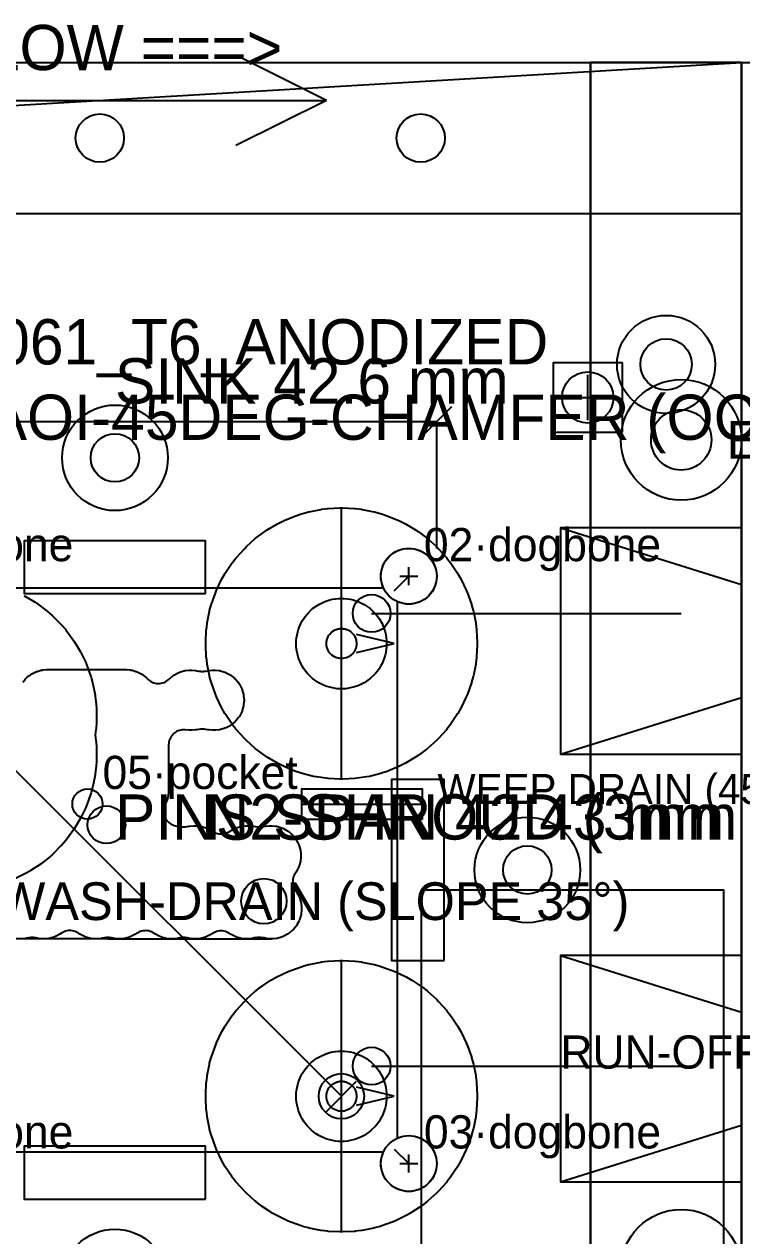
# Model space of a CAD drawing. Header units: metres. Extents: x -26 to 122, y -84 to 38.
# Drawn here: x 12.5 to 60, y -42.7 to 37.5 of the extents above; entities that cross this region are included whole.
import ezdxf

# ---------------------------------------------------------------- set-up
doc = ezdxf.new("R2010")
doc.units = ezdxf.units.M
for name, color, linetype in [('AOI开窗', 143, 'Continuous'), ('上锡区', 2, 'Continuous'), ('刀路序号', 32, 'Continuous'), ('助焊剂排液', 142, 'Continuous'), ('压扣压舌', 31, 'Continuous'), ('取手位', 3, 'Continuous'), ('定位销', 5, 'Continuous'), ('导流倒角', 14, 'Continuous'), ('嵌件螺母', 34, 'Continuous'), ('工程尺寸', 7, 'Continuous'), ('工程注记', 7, 'Continuous'), ('排气孔', 144, 'Continuous'), ('氮气保护', 130, 'Continuous'), ('沉板区', 1, 'Continuous'), ('沥锡导流', 42, 'Continuous'), ('治具外形', 8, 'Continuous'), ('测温孔', 140, 'Continuous'), ('清洗排液', 141, 'Continuous'), ('清角刀路', 30, 'Continuous'), ('耐磨导轨', 4, 'Continuous'), ('避位区', 6, 'Continuous'), ('配件层', 4, 'Continuous'), ('防静电接地', 6, 'Continuous')]:
    doc.layers.add(name, color=color, linetype=linetype)

msp = doc.modelspace()

# ---------------------------------------------------------------- linework, layer by layer
at = {"layer": '上锡区'}
for points in [[(32.869, -4.269), (32.731, -4.131), (32.7, -4.094), (32.671, -4.054), (32.645, -4.012), (32.622, -3.969), (32.548, -3.789), (32.533, -3.742), (32.522, -3.695), (32.514, -3.646), (32.51, -3.598), (32.51, -3.402), (32.514, -3.354), (32.522, -3.305), (32.533, -3.258), (32.548, -3.211), (32.622, -3.031), (32.645, -2.988), (32.671, -2.946), (32.7, -2.906), (32.731, -2.869), (32.869, -2.731), (33.031, -2.622), (33.074, -2.599), (33.118, -2.578), (33.164, -2.562), (33.258, -2.533), (33.305, -2.522), (33.354, -2.514), (33.402, -2.51), (33.598, -2.51), (33.646, -2.514), (33.695, -2.522), (33.742, -2.533), (33.836, -2.562), (33.882, -2.578), (33.926, -2.599), (33.969, -2.622), (34.131, -2.731), (34.269, -2.869), (34.3, -2.906), (34.329, -2.946), (34.355, -2.988), (34.378, -3.031), (34.452, -3.211), (34.467, -3.258), (34.478, -3.305), (34.486, -3.354), (34.49, -3.402), (34.49, -3.598), (34.486, -3.646), (34.478, -3.695), (34.467, -3.742), (34.452, -3.789), (34.378, -3.969), (34.355, -4.012), (34.329, -4.054), (34.3, -4.094), (34.269, -4.131), (34.131, -4.269), (33.969, -4.378), (33.926, -4.401), (33.882, -4.422), (33.836, -4.438), (33.789, -4.452), (33.598, -4.49), (33.402, -4.49), (33.211, -4.452), (33.164, -4.438), (33.118, -4.422), (33.074, -4.401), (33.031, -4.378), (32.869, -4.269)], [(34.49, -33.402), (34.49, -33.598), (34.486, -33.646), (34.478, -33.695), (34.467, -33.742), (34.452, -33.789), (34.378, -33.969), (34.355, -34.012), (34.329, -34.054), (34.3, -34.094), (34.269, -34.131), (34.131, -34.269), (34.094, -34.3), (34.054, -34.329), (34.012, -34.355), (33.969, -34.378), (33.789, -34.452), (33.742, -34.467), (33.695, -34.478), (33.646, -34.486), (33.598, -34.49), (33.402, -34.49), (33.354, -34.486), (33.305, -34.478), (33.258, -34.467), (33.211, -34.452), (33.031, -34.378), (32.988, -34.355), (32.946, -34.329), (32.906, -34.3), (32.869, -34.269), (32.731, -34.131), (32.7, -34.094), (32.671, -34.054), (32.645, -34.012), (32.622, -33.969), (32.548, -33.789), (32.533, -33.742), (32.522, -33.695), (32.514, -33.646), (32.51, -33.598), (32.51, -33.402), (32.514, -33.354), (32.522, -33.305), (32.533, -33.258), (32.548, -33.211), (32.622, -33.031), (32.645, -32.988), (32.671, -32.946), (32.7, -32.906), (32.731, -32.869), (32.869, -32.731), (32.906, -32.7), (32.946, -32.671), (32.988, -32.645), (33.031, -32.622), (33.211, -32.548), (33.258, -32.533), (33.305, -32.522), (33.354, -32.514), (33.402, -32.51), (33.598, -32.51), (33.646, -32.514), (33.695, -32.522), (33.742, -32.533), (33.789, -32.548), (33.969, -32.622), (34.012, -32.645), (34.054, -32.671), (34.094, -32.7), (34.131, -32.731), (34.269, -32.869), (34.3, -32.906), (34.329, -32.946), (34.355, -32.988), (34.378, -33.031), (34.452, -33.211), (34.467, -33.258), (34.478, -33.305), (34.486, -33.354), (34.49, -33.402)]]:
    msp.add_lwpolyline(points, dxfattribs=at)
at = {"layer": '助焊剂排液'}
msp.add_line((30.86, -14.14), (38.86, -14.14), dxfattribs=at)
msp.add_lwpolyline([(38.863, -15.145), (38.863, -13.145), (30.863, -13.145), (30.863, -15.145), (38.863, -15.145)], close=True, dxfattribs=at)
msp.add_circle((17.94, -15.51), 1.25, dxfattribs=at)
at = {"layer": '压扣压舌'}
for points in [[(24.5, -0.19), (24.5, 3.31), (12.5, 3.31), (12.5, -0.19), (24.5, -0.19)], [(40.31, -24.5), (40.31, -12.5), (36.81, -12.5), (36.81, -24.5), (40.31, -24.5)], [(24.5, -40.31), (24.5, -36.81), (12.5, -36.81), (12.5, -40.31), (24.5, -40.31)]]:
    msp.add_lwpolyline(points, close=True, dxfattribs=at)
for centre, radius in [((18.5, 8.81), 3.5), ((18.5, 8.81), 1.6), ((45.81, -18.5), 3.5), ((45.81, -18.5), 1.6), ((18.5, -45.81), 3.5)]:
    msp.add_circle(centre, radius, dxfattribs=at)
at = {"layer": '取手位'}
msp.add_lwpolyline([(38.813, -59.808), (38.81, -59.761), (38.81, -19.859), (38.813, -19.813), (38.859, -19.81), (58.761, -19.81), (58.808, -19.813), (58.81, -19.859), (58.81, -59.761), (58.808, -59.808), (58.761, -59.81), (38.859, -59.81), (38.813, -59.808)], dxfattribs=at)
at = {"layer": '定位销'}
msp.add_circle((33.5, -33.5), 1.5, dxfattribs=at)
at = {"layer": '导流倒角'}
for p, q in [((36.99, -3.5), (34.49, -2.906)), ((34.49, -4.094), (36.99, -3.5)), ((36.99, -33.5), (34.49, -32.906)), ((34.49, -34.094), (36.99, -33.5))]:
    msp.add_line(p, q, dxfattribs=at)
for points in [[(31.594, -5.823), (31.247, -5.476), (31.123, -5.324), (31.006, -5.167), (30.905, -4.998), (30.812, -4.825), (30.662, -4.463), (30.605, -4.276), (30.558, -4.085), (30.529, -3.891), (30.51, -3.696), (30.51, -3.304), (30.529, -3.109), (30.558, -2.915), (30.605, -2.724), (30.662, -2.537), (30.812, -2.175), (30.905, -2.002), (31.006, -1.833), (31.123, -1.676), (31.247, -1.524), (31.594, -1.177), (32.002, -0.905), (32.175, -0.812), (32.352, -0.728), (32.537, -0.662), (32.724, -0.605), (32.915, -0.558), (33.109, -0.529), (33.304, -0.51), (33.696, -0.51), (33.891, -0.529), (34.085, -0.558), (34.276, -0.605), (34.463, -0.662), (34.648, -0.728), (34.825, -0.812), (34.998, -0.905), (35.406, -1.177), (35.753, -1.524), (35.877, -1.676), (35.994, -1.833), (36.095, -2.002), (36.188, -2.175), (36.338, -2.537), (36.395, -2.724), (36.442, -2.915), (36.471, -3.109), (36.49, -3.304), (36.49, -3.696), (36.471, -3.891), (36.442, -4.085), (36.395, -4.276), (36.338, -4.463), (36.188, -4.825), (36.095, -4.998), (35.994, -5.167), (35.877, -5.324), (35.753, -5.476), (35.406, -5.823), (34.998, -6.095), (34.825, -6.188), (34.648, -6.272), (34.463, -6.338), (34.276, -6.395), (33.795, -6.49), (33.205, -6.49), (32.724, -6.395), (32.537, -6.338), (32.352, -6.272), (32.175, -6.188), (32.002, -6.095), (31.594, -5.823)], [(36.49, -33.304), (36.49, -33.696), (36.471, -33.891), (36.442, -34.085), (36.395, -34.276), (36.338, -34.463), (36.188, -34.825), (36.095, -34.998), (35.994, -35.167), (35.877, -35.324), (35.753, -35.476), (35.476, -35.753), (35.324, -35.877), (35.167, -35.994), (34.998, -36.095), (34.825, -36.188), (34.463, -36.338), (34.276, -36.395), (34.085, -36.442), (33.891, -36.471), (33.696, -36.49), (33.304, -36.49), (33.109, -36.471), (32.915, -36.442), (32.724, -36.395), (32.537, -36.338), (32.175, -36.188), (32.002, -36.095), (31.833, -35.994), (31.676, -35.877), (31.524, -35.753), (31.247, -35.476), (31.123, -35.324), (31.006, -35.167), (30.905, -34.998), (30.812, -34.825), (30.662, -34.463), (30.605, -34.276), (30.558, -34.085), (30.529, -33.891), (30.51, -33.696), (30.51, -33.304), (30.529, -33.109), (30.558, -32.915), (30.605, -32.724), (30.662, -32.537), (30.812, -32.175), (30.905, -32.002), (31.006, -31.833), (31.123, -31.676), (31.247, -31.524), (31.524, -31.247), (31.676, -31.123), (31.833, -31.006), (32.002, -30.905), (32.175, -30.812), (32.537, -30.662), (32.724, -30.605), (32.915, -30.558), (33.109, -30.529), (33.304, -30.51), (33.696, -30.51), (33.891, -30.529), (34.085, -30.558), (34.276, -30.605), (34.463, -30.662), (34.825, -30.812), (34.998, -30.905), (35.167, -31.006), (35.324, -31.123), (35.476, -31.247), (35.753, -31.524), (35.877, -31.676), (35.994, -31.833), (36.095, -32.002), (36.188, -32.175), (36.338, -32.537), (36.395, -32.724), (36.442, -32.915), (36.471, -33.109), (36.49, -33.304)]]:
    msp.add_lwpolyline(points, dxfattribs=at)
at = {"layer": '嵌件螺母'}
for p, q in [((49.81, 11.31), (49.81, 14.31)), ((48.31, 12.81), (51.31, 12.81))]:
    msp.add_line(p, q, dxfattribs=at)
msp.add_lwpolyline([(52.11, 10.51), (52.11, 15.11), (47.51, 15.11), (47.51, 10.51), (52.11, 10.51)], close=True, dxfattribs=at)
at = {"layer": '工程尺寸'}
for p, q in [((60, 35), (72, 35)), ((38.81, 10.21), (40.81, 12.21)), ((-2.81, 11.21), (39.81, 11.21)), ((39.81, 2.81), (39.81, 11.21)), ((3.5, -3.5), (33.5, -33.5)), ((32.5, -34.5), (34.5, -32.5)), ((33.5, -33.5), (33.5, -33.5))]:
    msp.add_line(p, q, dxfattribs=at)
at = {"layer": '工程注记'}
for p, q in [((32.5, 32.5), (26.5, 35.5)), ((2.5, 32.5), (32.5, 32.5)), ((32.5, 32.5), (26.5, 29.5))]:
    msp.add_line(p, q, dxfattribs=at)
at = {"layer": '排气孔'}
msp.add_circle((16.68, -14.136), 1, dxfattribs=at)
at = {"layer": '氮气保护'}
for p, q in [((33.5, -12.49), (33.5, 5.49)), ((33.5, -42.49), (33.5, -24.51))]:
    msp.add_line(p, q, dxfattribs=at)
for points in [[(25.809, -8.167), (25.784, -8.125), (25.59, -7.783), (25.567, -7.741), (25.231, -7.031), (25.157, -6.85), (24.892, -6.111), (24.878, -6.064), (24.773, -5.686), (24.761, -5.638), (24.608, -4.868), (24.601, -4.82), (24.553, -4.43), (24.548, -4.382), (24.51, -3.598), (24.51, -3.402), (24.548, -2.618), (24.553, -2.57), (24.601, -2.18), (24.608, -2.132), (24.761, -1.362), (24.773, -1.314), (24.878, -0.936), (24.892, -0.889), (25.157, -0.15), (25.231, 0.031), (25.567, 0.741), (25.59, 0.783), (25.784, 1.125), (25.809, 1.167), (26.245, 1.82), (26.274, 1.859), (26.516, 2.169), (26.546, 2.206), (27.074, 2.788), (27.212, 2.926), (27.794, 3.453), (28.424, 3.921), (28.587, 4.03), (29.26, 4.433), (29.303, 4.456), (29.654, 4.633), (29.698, 4.654), (30.423, 4.954), (30.469, 4.97), (30.842, 5.094), (30.936, 5.122), (31.314, 5.227), (31.362, 5.239), (32.132, 5.392), (32.18, 5.399), (32.57, 5.447), (32.618, 5.452), (33.402, 5.49), (33.598, 5.49), (34.382, 5.452), (34.43, 5.447), (34.82, 5.399), (34.868, 5.392), (35.638, 5.239), (35.686, 5.227), (36.064, 5.122), (36.158, 5.094), (36.531, 4.97), (36.577, 4.954), (37.302, 4.654), (37.346, 4.633), (37.697, 4.456), (37.74, 4.433), (38.413, 4.03), (38.576, 3.921), (39.206, 3.453), (39.788, 2.926), (39.926, 2.788), (40.454, 2.206), (40.484, 2.169), (40.726, 1.859), (40.755, 1.82), (41.191, 1.167), (41.216, 1.125), (41.41, 0.783), (41.433, 0.741), (41.769, 0.031), (41.843, -0.15), (42.108, -0.889), (42.122, -0.936), (42.227, -1.314), (42.239, -1.362), (42.392, -2.132), (42.399, -2.18), (42.447, -2.57), (42.452, -2.618), (42.49, -3.402), (42.49, -3.598), (42.452, -4.382), (42.447, -4.43), (42.399, -4.82), (42.392, -4.868), (42.239, -5.638), (42.227, -5.686), (42.122, -6.064), (42.108, -6.111), (41.843, -6.85), (41.769, -7.031), (41.433, -7.741), (41.41, -7.783), (41.216, -8.125), (41.191, -8.167), (40.755, -8.82), (40.726, -8.859), (40.484, -9.169), (40.454, -9.206), (39.926, -9.788), (39.788, -9.926), (39.206, -10.453), (38.576, -10.921), (38.413, -11.03), (37.74, -11.433), (37.697, -11.456), (37.346, -11.633), (37.302, -11.654), (36.577, -11.954), (36.531, -11.97), (36.158, -12.094), (36.111, -12.108), (35.35, -12.299), (35.158, -12.337), (34.382, -12.452), (33.598, -12.49), (33.402, -12.49), (32.618, -12.452), (31.842, -12.337), (31.65, -12.299), (30.889, -12.108), (30.842, -12.094), (30.469, -11.97), (30.423, -11.954), (29.698, -11.654), (29.654, -11.633), (29.303, -11.456), (29.26, -11.433), (28.587, -11.03), (28.424, -10.921), (27.794, -10.453), (27.212, -9.926), (27.074, -9.788), (26.546, -9.206), (26.516, -9.169), (26.274, -8.859), (26.245, -8.82), (25.809, -8.167)], [(42.399, -34.82), (42.392, -34.868), (42.239, -35.638), (42.227, -35.686), (42.122, -36.064), (42.108, -36.111), (41.843, -36.85), (41.769, -37.031), (41.433, -37.741), (41.41, -37.783), (41.216, -38.125), (41.191, -38.167), (40.755, -38.82), (40.726, -38.859), (40.484, -39.169), (40.454, -39.206), (39.926, -39.788), (39.788, -39.926), (39.206, -40.454), (39.169, -40.484), (38.859, -40.726), (38.82, -40.755), (38.167, -41.191), (38.125, -41.216), (37.783, -41.41), (37.741, -41.433), (37.031, -41.769), (36.85, -41.843), (36.111, -42.108), (36.064, -42.122), (35.686, -42.227), (35.638, -42.239), (34.868, -42.392), (34.82, -42.399), (34.43, -42.447), (34.382, -42.452), (33.598, -42.49), (33.402, -42.49), (32.618, -42.452), (32.57, -42.447), (32.18, -42.399), (32.132, -42.392), (31.362, -42.239), (31.314, -42.227), (30.936, -42.122), (30.889, -42.108), (30.15, -41.843), (29.969, -41.769), (29.259, -41.433), (29.217, -41.41), (28.875, -41.216), (28.833, -41.191), (28.18, -40.755), (28.141, -40.726), (27.831, -40.484), (27.794, -40.454), (27.212, -39.926), (27.074, -39.788), (26.546, -39.206), (26.516, -39.169), (26.274, -38.859), (26.245, -38.82), (25.809, -38.167), (25.784, -38.125), (25.59, -37.783), (25.567, -37.741), (25.231, -37.031), (25.157, -36.85), (24.892, -36.111), (24.878, -36.064), (24.773, -35.686), (24.761, -35.638), (24.608, -34.868), (24.601, -34.82), (24.553, -34.43), (24.548, -34.382), (24.51, -33.598), (24.51, -33.402), (24.548, -32.618), (24.553, -32.57), (24.601, -32.18), (24.608, -32.132), (24.761, -31.362), (24.773, -31.314), (24.878, -30.936), (24.892, -30.889), (25.157, -30.15), (25.231, -29.969), (25.567, -29.259), (25.59, -29.217), (25.784, -28.875), (25.809, -28.833), (26.245, -28.18), (26.274, -28.141), (26.516, -27.831), (26.546, -27.794), (27.074, -27.212), (27.212, -27.074), (27.794, -26.546), (27.831, -26.516), (28.141, -26.274), (28.18, -26.245), (28.833, -25.809), (28.875, -25.784), (29.217, -25.59), (29.259, -25.567), (29.969, -25.231), (30.15, -25.157), (30.889, -24.892), (30.936, -24.878), (31.314, -24.773), (31.362, -24.761), (32.132, -24.608), (32.18, -24.601), (32.57, -24.553), (32.618, -24.548), (33.402, -24.51), (33.598, -24.51), (34.382, -24.548), (34.43, -24.553), (34.82, -24.601), (34.868, -24.608), (35.638, -24.761), (35.686, -24.773), (36.064, -24.878), (36.111, -24.892), (36.85, -25.157), (37.031, -25.231), (37.741, -25.567), (37.783, -25.59), (38.125, -25.784), (38.167, -25.809), (38.82, -26.245), (38.859, -26.274), (39.169, -26.516), (39.206, -26.546), (39.788, -27.074), (39.926, -27.212), (40.454, -27.794), (40.484, -27.831), (40.726, -28.141), (40.755, -28.18), (41.191, -28.833), (41.216, -28.875), (41.41, -29.217), (41.433, -29.259), (41.769, -29.969), (41.843, -30.15), (42.108, -30.889), (42.122, -30.936), (42.227, -31.314), (42.239, -31.362), (42.392, -32.132), (42.399, -32.18), (42.447, -32.57), (42.452, -32.618), (42.49, -33.402), (42.49, -33.598), (42.452, -34.382), (42.447, -34.43), (42.399, -34.82)]]:
    msp.add_lwpolyline(points, close=True, dxfattribs=at)
msp.add_lwpolyline([(12.492, -0.339), (12.535, -0.362), (13.208, -0.765), (13.371, -0.874), (14.002, -1.342), (14.039, -1.373), (14.337, -1.629), (14.373, -1.662), (14.928, -2.217), (14.961, -2.253), (15.217, -2.551), (15.248, -2.588), (15.716, -3.219), (15.824, -3.381), (16.228, -4.055), (16.564, -4.764), (16.638, -4.945), (16.903, -5.684), (16.917, -5.731), (17.022, -6.109), (17.034, -6.157), (17.187, -6.927), (17.194, -6.975), (17.242, -7.365), (17.252, -7.462), (17.281, -7.854), (17.283, -7.902), (17.283, -8.688), (17.281, -8.736), (17.252, -9.128), (17.242, -9.225), (17.2, -9.565), (17.242, -9.905), (17.252, -10.002), (17.281, -10.394), (17.283, -10.442), (17.283, -11.228), (17.281, -11.276), (17.252, -11.668), (17.242, -11.765), (17.194, -12.155), (17.187, -12.203), (17.034, -12.973), (17.022, -13.021), (16.917, -13.399), (16.903, -13.446), (16.638, -14.185), (16.564, -14.366), (16.228, -15.075), (15.824, -15.749), (15.716, -15.911), (15.248, -16.542), (15.217, -16.579), (14.961, -16.877), (14.928, -16.913), (14.373, -17.468), (14.337, -17.501), (14.039, -17.757), (13.964, -17.819), (13.654, -18.061), (13.615, -18.09), (12.962, -18.526), (12.92, -18.551), (12.578, -18.745), (12.536, -18.768), (11.826, -19.104)], dxfattribs=at)
at = {"layer": '沉板区'}
msp.add_lwpolyline([(0.724, 0.2), (36.276, 0.2), (36.251, 0.252), (36.19, 0.423), (36.146, 0.599), (36.119, 0.779), (36.11, 0.96), (36.119, 1.142), (36.146, 1.321), (36.19, 1.497), (36.251, 1.668), (36.329, 1.832), (36.422, 1.988), (36.53, 2.134), (36.652, 2.269), (36.787, 2.39), (36.933, 2.499), (37.088, 2.592), (37.252, 2.67), (37.423, 2.731), (37.599, 2.775), (37.779, 2.801), (37.96, 2.81), (38.142, 2.801), (38.321, 2.775), (38.497, 2.731), (38.668, 2.67), (38.832, 2.592), (38.988, 2.499), (39.134, 2.39), (39.269, 2.269), (39.39, 2.134), (39.499, 1.988), (39.592, 1.832), (39.67, 1.668), (39.731, 1.497), (39.775, 1.321), (39.801, 1.142), (39.81, 0.96), (39.801, 0.779), (39.775, 0.599), (39.731, 0.423), (39.67, 0.252), (39.592, 0.088), (39.499, -0.067), (39.39, -0.213), (39.269, -0.348), (39.134, -0.47), (38.988, -0.578), (38.832, -0.671), (38.668, -0.749), (38.497, -0.81), (38.321, -0.854), (38.142, -0.881), (37.96, -0.89), (37.779, -0.881), (37.599, -0.854), (37.423, -0.81), (37.252, -0.749), (37.2, -0.724), (37.2, -36.276), (37.252, -36.251), (37.423, -36.19), (37.599, -36.146), (37.779, -36.119), (37.96, -36.11), (38.142, -36.119), (38.321, -36.146), (38.497, -36.19), (38.668, -36.251), (38.832, -36.329), (38.988, -36.422), (39.134, -36.53), (39.269, -36.652), (39.39, -36.787), (39.499, -36.933), (39.592, -37.088), (39.67, -37.252), (39.731, -37.423), (39.775, -37.599), (39.801, -37.779), (39.81, -37.96), (39.801, -38.142), (39.775, -38.321), (39.731, -38.497), (39.67, -38.668), (39.592, -38.832), (39.499, -38.988), (39.39, -39.134), (39.269, -39.269), (39.134, -39.39), (38.988, -39.499), (38.832, -39.592), (38.668, -39.67), (38.497, -39.731), (38.321, -39.775), (38.142, -39.801), (37.96, -39.81), (37.779, -39.801), (37.599, -39.775), (37.423, -39.731), (37.252, -39.67), (37.088, -39.592), (36.933, -39.499), (36.787, -39.39), (36.652, -39.269), (36.53, -39.134), (36.422, -38.988), (36.329, -38.832), (36.251, -38.668), (36.19, -38.497), (36.146, -38.321), (36.119, -38.142), (36.11, -37.96), (36.119, -37.779), (36.146, -37.599), (36.19, -37.423), (36.251, -37.252), (36.276, -37.2), (0.724, -37.2)], dxfattribs=at)
at = {"layer": '沥锡导流'}
for p, q in [((48, 4.167), (60, 0.417)), ((48, -10.833), (60, -7.083)), ((48, -24.167), (60, -27.917)), ((48, -39.167), (60, -35.417))]:
    msp.add_line(p, q, dxfattribs=at)
for points in [[(60, -10.833), (60, 4.167), (48, 4.167), (48, -10.833), (60, -10.833)], [(60, -39.167), (60, -24.167), (48, -24.167), (48, -39.167), (60, -39.167)]]:
    msp.add_lwpolyline(points, close=True, dxfattribs=at)
at = {"layer": '治具外形'}
for p, q in [((-25, 30), (60, 35)), ((50, -70), (50, 35)), ((-25, 25), (60, 25))]:
    msp.add_line(p, q, dxfattribs=at)
msp.add_lwpolyline([(-24.99, -69.99), (-25, -69.836), (-25, 34.836), (-24.99, 34.99), (-24.836, 35), (59.836, 35), (59.99, 34.99), (60, 34.836), (60, -69.836), (59.99, -69.99), (59.836, -70), (-24.836, -70), (-24.99, -69.99)], dxfattribs=at)
for centre in [(17.5, 30), (38.75, 30)]:
    msp.add_circle(centre, 1.6, dxfattribs=at)
at = {"layer": '测温孔'}
for p, q in [((35.5, -1.5), (56, -1.5)), ((35.5, -31.5), (56, -31.5))]:
    msp.add_line(p, q, dxfattribs=at)
for centre in [(35.5, -1.5), (35.5, -31.5)]:
    msp.add_circle(centre, 1.25, dxfattribs=at)
at = {"layer": '清洗排液'}
for q in [(7.237, -23.072), (28.863, -23.072)]:
    msp.add_line((18.05, -23.072), q, dxfattribs=at)
msp.add_circle((28.363, -20.572), 1.5, dxfattribs=at)
at = {"layer": '清角刀路'}
for p, q in [((37, 0), (37.96, 0.96)), ((37.36, 0.96), (38.56, 0.96)), ((37.96, 0.36), (37.96, 1.56)), ((37, -37), (37.96, -37.96)), ((37.96, -38.56), (37.96, -37.36)), ((37.36, -37.96), (38.56, -37.96))]:
    msp.add_line(p, q, dxfattribs=at)
for centre in [(37.96, 0.96), (37.96, -37.96)]:
    msp.add_circle(centre, 1.85, dxfattribs=at)
at = {"layer": '耐磨导轨'}
msp.add_lwpolyline([(60, -70), (60, 35), (50, 35), (50, -70), (60, -70)], close=True, dxfattribs=at)
for radius in [3.25, 1.7]:
    msp.add_circle((55, 15), radius, dxfattribs=at)
at = {"layer": '避位区'}
msp.add_lwpolyline([(12.395, -6.059), (12.55, -5.872), (12.583, -5.836), (12.652, -5.768), (12.688, -5.735), (12.839, -5.612), (12.878, -5.583), (12.959, -5.53), (13.001, -5.505), (13.173, -5.414), (13.217, -5.393), (13.307, -5.356), (13.352, -5.34), (13.539, -5.284), (13.586, -5.272), (13.681, -5.253), (13.729, -5.246), (13.971, -5.222), (13.996, -5.22), (14.044, -5.218), (14.069, -5.218), (19.171, -5.218), (19.196, -5.218), (19.244, -5.22), (19.269, -5.222), (19.511, -5.246), (19.559, -5.253), (19.654, -5.272), (19.701, -5.284), (19.888, -5.34), (19.933, -5.356), (20.023, -5.393), (20.067, -5.414), (20.239, -5.505), (20.281, -5.53), (20.362, -5.583), (20.401, -5.612), (20.552, -5.735), (20.588, -5.768), (20.674, -5.853), (20.675, -5.852), (20.713, -5.889), (20.791, -5.953), (20.876, -6.008), (20.966, -6.054), (21.059, -6.091), (21.157, -6.118), (21.256, -6.136), (21.357, -6.143), (21.457, -6.14), (21.557, -6.127), (21.656, -6.104), (21.751, -6.071), (21.843, -6.029), (21.93, -5.978), (22.011, -5.918), (22.086, -5.85), (22.11, -5.826), (22.129, -5.81), (22.356, -5.623), (22.375, -5.608), (22.416, -5.581), (22.437, -5.569), (22.653, -5.454), (22.697, -5.433), (22.787, -5.395), (22.834, -5.379), (23.068, -5.308), (23.091, -5.301), (23.139, -5.292), (23.164, -5.289), (23.407, -5.265), (23.456, -5.262), (23.554, -5.262), (23.603, -5.265), (23.846, -5.289), (23.871, -5.292), (23.903, -5.298), (23.916, -5.301), (24.037, -5.323), (24.158, -5.338), (24.219, -5.342), (24.341, -5.342), (24.402, -5.338), (24.524, -5.323), (24.644, -5.3), (24.644, -5.3), (24.657, -5.298), (24.689, -5.292), (24.714, -5.289), (24.957, -5.265), (25.006, -5.262), (25.104, -5.262), (25.153, -5.265), (25.396, -5.289), (25.421, -5.292), (25.469, -5.301), (25.492, -5.308), (25.773, -5.393), (25.797, -5.401), (25.842, -5.419), (25.864, -5.43), (26.08, -5.546), (26.122, -5.571), (26.203, -5.625), (26.242, -5.654), (26.431, -5.81), (26.45, -5.826), (26.484, -5.86), (26.5, -5.879), (26.656, -6.068), (26.685, -6.107), (26.739, -6.188), (26.764, -6.23), (26.856, -6.403), (26.877, -6.447), (26.915, -6.537), (26.931, -6.584), (27.002, -6.818), (27.009, -6.841), (27.018, -6.889), (27.021, -6.914), (27.045, -7.157), (27.048, -7.206), (27.048, -7.304), (27.045, -7.353), (27.021, -7.596), (27.018, -7.621), (27.009, -7.669), (27.002, -7.692), (26.931, -7.926), (26.915, -7.973), (26.877, -8.063), (26.856, -8.107), (26.741, -8.323), (26.729, -8.344), (26.702, -8.385), (26.687, -8.404), (26.532, -8.593), (26.499, -8.63), (26.43, -8.699), (26.393, -8.732), (26.204, -8.887), (26.185, -8.902), (26.144, -8.929), (26.123, -8.941), (25.907, -9.056), (25.863, -9.077), (25.773, -9.115), (25.726, -9.131), (25.492, -9.202), (25.469, -9.209), (25.421, -9.218), (25.396, -9.221), (25.153, -9.245), (25.104, -9.248), (25.006, -9.248), (24.957, -9.245), (24.714, -9.221), (24.689, -9.218), (24.657, -9.212), (24.644, -9.209), (24.523, -9.187), (24.402, -9.172), (24.341, -9.168), (24.219, -9.168), (24.158, -9.172), (24.036, -9.187), (23.916, -9.21), (23.916, -9.21), (23.903, -9.212), (23.871, -9.218), (23.846, -9.221), (23.603, -9.245), (23.554, -9.248), (23.456, -9.248), (23.407, -9.245), (23.156, -9.221), (23.058, -9.216), (22.959, -9.221), (22.862, -9.235), (22.767, -9.259), (22.675, -9.292), (22.586, -9.334), (22.502, -9.384), (22.423, -9.443), (22.35, -9.509), (22.284, -9.581), (22.226, -9.66), (22.176, -9.744), (22.134, -9.833), (22.101, -9.925), (22.077, -10.021), (22.062, -10.118), (22.058, -10.216), (22.058, -13.206), (22.057, -13.23), (22.054, -13.279), (22.053, -13.304), (22.024, -13.596), (22.021, -13.621), (22.011, -13.669), (22.005, -13.692), (21.934, -13.926), (21.917, -13.973), (21.88, -14.063), (21.859, -14.107), (21.844, -14.135), (21.802, -14.223), (21.77, -14.314), (21.746, -14.408), (21.731, -14.504), (21.726, -14.6), (21.73, -14.697), (21.743, -14.793), (21.766, -14.887), (21.798, -14.979), (21.838, -15.067), (21.887, -15.151), (21.944, -15.229), (22.008, -15.302), (22.078, -15.368), (22.155, -15.428), (22.237, -15.479), (22.324, -15.522), (22.415, -15.557), (22.508, -15.582), (22.603, -15.599), (22.626, -15.602), (22.658, -15.608), (22.671, -15.611), (22.792, -15.633), (22.913, -15.648), (22.974, -15.652), (23.096, -15.652), (23.157, -15.648), (23.279, -15.633), (23.399, -15.61), (23.399, -15.61), (23.412, -15.608), (23.444, -15.602), (23.469, -15.599), (23.712, -15.575), (23.761, -15.572), (23.859, -15.572), (23.908, -15.575), (24.151, -15.599), (24.176, -15.602), (24.224, -15.611), (24.247, -15.618), (24.528, -15.703), (24.552, -15.711), (24.597, -15.729), (24.619, -15.74), (24.835, -15.856), (24.877, -15.881), (24.978, -15.949), (24.979, -15.948), (25.023, -15.978), (25.11, -16.024), (25.201, -16.062), (25.294, -16.09), (25.391, -16.109), (25.488, -16.119), (25.587, -16.119), (25.684, -16.109), (25.78, -16.09), (25.874, -16.062), (25.965, -16.024), (26.052, -15.978), (26.133, -15.923), (26.14, -15.918), (26.181, -15.891), (26.202, -15.879), (26.418, -15.764), (26.462, -15.743), (26.552, -15.705), (26.599, -15.689), (26.833, -15.618), (26.856, -15.611), (26.904, -15.602), (26.929, -15.599), (27.172, -15.575), (27.221, -15.572), (27.319, -15.572), (27.368, -15.575), (27.611, -15.599), (27.636, -15.602), (27.668, -15.608), (27.681, -15.611), (27.802, -15.633), (27.923, -15.648), (27.984, -15.652), (28.106, -15.652), (28.167, -15.648), (28.289, -15.633), (28.409, -15.61), (28.409, -15.61), (28.422, -15.608), (28.454, -15.602), (28.479, -15.599), (28.722, -15.575), (28.771, -15.572), (28.869, -15.572), (28.918, -15.575), (29.161, -15.599), (29.186, -15.602), (29.234, -15.611), (29.257, -15.618), (29.491, -15.689), (29.538, -15.705), (29.628, -15.743), (29.672, -15.764), (29.845, -15.856), (29.887, -15.881), (29.968, -15.935), (30.007, -15.964), (30.196, -16.12), (30.215, -16.136), (30.249, -16.17), (30.265, -16.189), (30.452, -16.416), (30.467, -16.435), (30.494, -16.476), (30.506, -16.497), (30.621, -16.713), (30.642, -16.757), (30.68, -16.847), (30.696, -16.894), (30.767, -17.128), (30.774, -17.151), (30.783, -17.199), (30.786, -17.224), (30.81, -17.467), (30.813, -17.516), (30.813, -17.614), (30.81, -17.663), (30.786, -17.906), (30.783, -17.931), (30.774, -17.979), (30.767, -18.002), (30.696, -18.236), (30.68, -18.283), (30.642, -18.373), (30.621, -18.417), (30.506, -18.633), (30.494, -18.654), (30.453, -18.715), (30.453, -18.715), (30.416, -18.771), (30.371, -18.854), (30.334, -18.941), (30.305, -19.031), (30.285, -19.124), (30.274, -19.218), (30.272, -19.313), (30.279, -19.407), (30.295, -19.5), (30.319, -19.592), (30.352, -19.68), (30.393, -19.766), (30.442, -19.846), (30.499, -19.922), (30.502, -19.926), (30.517, -19.945), (30.544, -19.986), (30.556, -20.007), (30.671, -20.223), (30.692, -20.267), (30.73, -20.357), (30.746, -20.404), (30.817, -20.638), (30.824, -20.661), (30.833, -20.709), (30.836, -20.734), (30.86, -20.977), (30.863, -21.026), (30.863, -21.124), (30.86, -21.173), (30.836, -21.416), (30.833, -21.441), (30.824, -21.489), (30.817, -21.512), (30.746, -21.746), (30.73, -21.793), (30.692, -21.883), (30.671, -21.927), (30.556, -22.143), (30.544, -22.164), (30.517, -22.205), (30.502, -22.224), (30.315, -22.451), (30.299, -22.47), (30.265, -22.504), (30.246, -22.52), (30.019, -22.707), (30, -22.722), (29.959, -22.749), (29.938, -22.761), (29.722, -22.876), (29.678, -22.897), (29.588, -22.935), (29.541, -22.951), (29.307, -23.022), (29.284, -23.029), (29.236, -23.038), (29.211, -23.041), (28.968, -23.065), (28.919, -23.068), (28.821, -23.068), (28.772, -23.065), (28.529, -23.041), (28.504, -23.038), (28.456, -23.029), (28.439, -23.025), (28.379, -23.011), (28.289, -22.995), (28.167, -22.98), (28.106, -22.976), (27.984, -22.976), (27.923, -22.98), (27.801, -22.995), (27.711, -23.011), (27.651, -23.025), (27.634, -23.029), (27.586, -23.038), (27.561, -23.041), (27.318, -23.065), (27.269, -23.068), (27.171, -23.068), (27.122, -23.065), (26.879, -23.041), (26.854, -23.038), (26.806, -23.029), (26.783, -23.022), (26.549, -22.951), (26.502, -22.935), (26.412, -22.897), (26.368, -22.876), (26.195, -22.784), (26.153, -22.759), (26.081, -22.71), (25.996, -22.66), (25.908, -22.618), (25.815, -22.585), (25.72, -22.561), (25.623, -22.547), (25.525, -22.542), (25.427, -22.547), (25.33, -22.561), (25.235, -22.585), (25.142, -22.618), (25.054, -22.66), (24.969, -22.71), (24.912, -22.749), (24.89, -22.761), (24.675, -22.876), (24.63, -22.897), (24.54, -22.935), (24.494, -22.951), (24.26, -23.022), (24.236, -23.029), (24.188, -23.038), (24.164, -23.041), (23.92, -23.065), (23.871, -23.068), (23.774, -23.068), (23.725, -23.065), (23.481, -23.041), (23.457, -23.038), (23.385, -23.024), (23.385, -23.024), (23.369, -23.021), (23.279, -23.004), (23.157, -22.989), (23.096, -22.985), (22.974, -22.985), (22.913, -22.989), (22.791, -23.004), (22.701, -23.021), (22.687, -23.024), (22.613, -23.038), (22.589, -23.041), (22.345, -23.065), (22.296, -23.068), (22.199, -23.068), (22.15, -23.065), (21.906, -23.041), (21.882, -23.038), (21.834, -23.029), (21.81, -23.022), (21.576, -22.951), (21.53, -22.935), (21.44, -22.897), (21.395, -22.876), (21.223, -22.784), (21.181, -22.759), (21.082, -22.693), (21.001, -22.644), (20.916, -22.603), (20.828, -22.571), (20.736, -22.547), (20.643, -22.531), (20.549, -22.525), (20.455, -22.527), (20.361, -22.538), (20.269, -22.558), (20.179, -22.587), (20.092, -22.624), (20.009, -22.669), (19.931, -22.721), (19.93, -22.722), (19.889, -22.749), (19.868, -22.761), (19.652, -22.876), (19.608, -22.897), (19.518, -22.935), (19.471, -22.951), (19.237, -23.022), (19.214, -23.029), (19.166, -23.038), (19.141, -23.041), (18.898, -23.065), (18.849, -23.068), (18.751, -23.068), (18.702, -23.065), (18.459, -23.041), (18.434, -23.038), (18.402, -23.032), (18.389, -23.029), (18.268, -23.007), (18.147, -22.992), (18.086, -22.988), (17.964, -22.988), (17.903, -22.992), (17.781, -23.007), (17.661, -23.03), (17.661, -23.03), (17.648, -23.032), (17.616, -23.038), (17.591, -23.041), (17.348, -23.065), (17.299, -23.068), (17.201, -23.068), (17.152, -23.065), (16.909, -23.041), (16.884, -23.038), (16.836, -23.029), (16.813, -23.022), (16.579, -22.951), (16.532, -22.935), (16.442, -22.897), (16.398, -22.876), (16.225, -22.784), (16.183, -22.759), (16.082, -22.691), (16.081, -22.692), (16.037, -22.662), (15.954, -22.617), (15.867, -22.58), (15.777, -22.552), (15.684, -22.532), (15.591, -22.52), (15.496, -22.518), (15.402, -22.525), (15.308, -22.541), (15.217, -22.565), (15.128, -22.598), (15.043, -22.639), (14.962, -22.688), (14.855, -22.76), (14.815, -22.784), (14.642, -22.876), (14.598, -22.897), (14.508, -22.935), (14.461, -22.951), (14.227, -23.022), (14.204, -23.029), (14.156, -23.038), (14.131, -23.041), (13.839, -23.07), (13.814, -23.072), (13.766, -23.072), (13.741, -23.07), (13.449, -23.041), (13.424, -23.038), (13.392, -23.032), (13.379, -23.029), (13.258, -23.007), (13.137, -22.992), (13.076, -22.988), (12.954, -22.988), (12.893, -22.992), (12.771, -23.007), (12.651, -23.03), (12.651, -23.03), (12.638, -23.032), (12.606, -23.038), (12.581, -23.041), (12.289, -23.07)], dxfattribs=at)
at = {"layer": '配件层'}
msp.add_circle((49.81, 12.81), 1.7, dxfattribs=at)
at = {"layer": '防静电接地'}
for centre, radius in [((56, 10), 4), ((56, 10), 2), ((56, -45), 4)]:
    msp.add_circle(centre, radius, dxfattribs=at)

# ---------------------------------------------------------------- texts
at = {"layer": 'AOI开窗'}
msp.add_text('AOI-45DEG-CHAMFER (OCCL<=83.5%)', height=3, dxfattribs=at).set_placement((10, 10))
at = {"layer": '刀路序号'}
for s, p in [('01·dogbone', (0.04, 1.96)), ('02·dogbone', (38.96, 1.96)), ('05·pocket', (17.68, -13.136)), ('04·dogbone', (0.04, -36.96)), ('03·dogbone', (38.96, -36.96))]:
    msp.add_text(s, height=2.2, dxfattribs=at).set_placement(p)
at = {"layer": '助焊剂排液'}
msp.add_text('WEEP DRAIN (45 DEG, N=1)', height=2, dxfattribs=at).set_placement((39.86, -14.14))
at = {"layer": '工程尺寸'}
for s, p in [('SINK 42.6 mm', (18.5, 12.41)), ('PINS SPAN 42.43 mm', (18.5, -16.5))]:
    msp.add_text(s, height=3, dxfattribs=at).set_placement(p)
at = {"layer": '工程注记'}
msp.add_text('FLOW ===>', height=3, dxfattribs=at).set_placement((7.5, 34.5))
at = {"layer": '氮气保护'}
msp.add_text('N2-SHROUD (3mm DP / <500ppm O2)', height=3, dxfattribs=at).set_placement((24.51, -16.49))
at = {"layer": '沥锡导流'}
msp.add_text('RUN-OFF SCUPPER (30 DEG RAMP, N=2)', height=2.2, dxfattribs=at).set_placement((48, -31.67))
at = {"layer": '清洗排液'}
msp.add_text('WASH-DRAIN (SLOPE 35°)', height=2.5, dxfattribs=at).set_placement((10.737, -21.822))
at = {"layer": '耐磨导轨'}
msp.add_text('WEAR-RAIL 6061_T6_ANODIZED', height=3, dxfattribs=at).set_placement((-15, 15))
at = {"layer": '防静电接地'}
msp.add_text('ESD-GND', height=2.5, dxfattribs=at).set_placement((59, 8.75))

doc.saveas('drawing.dxf')
